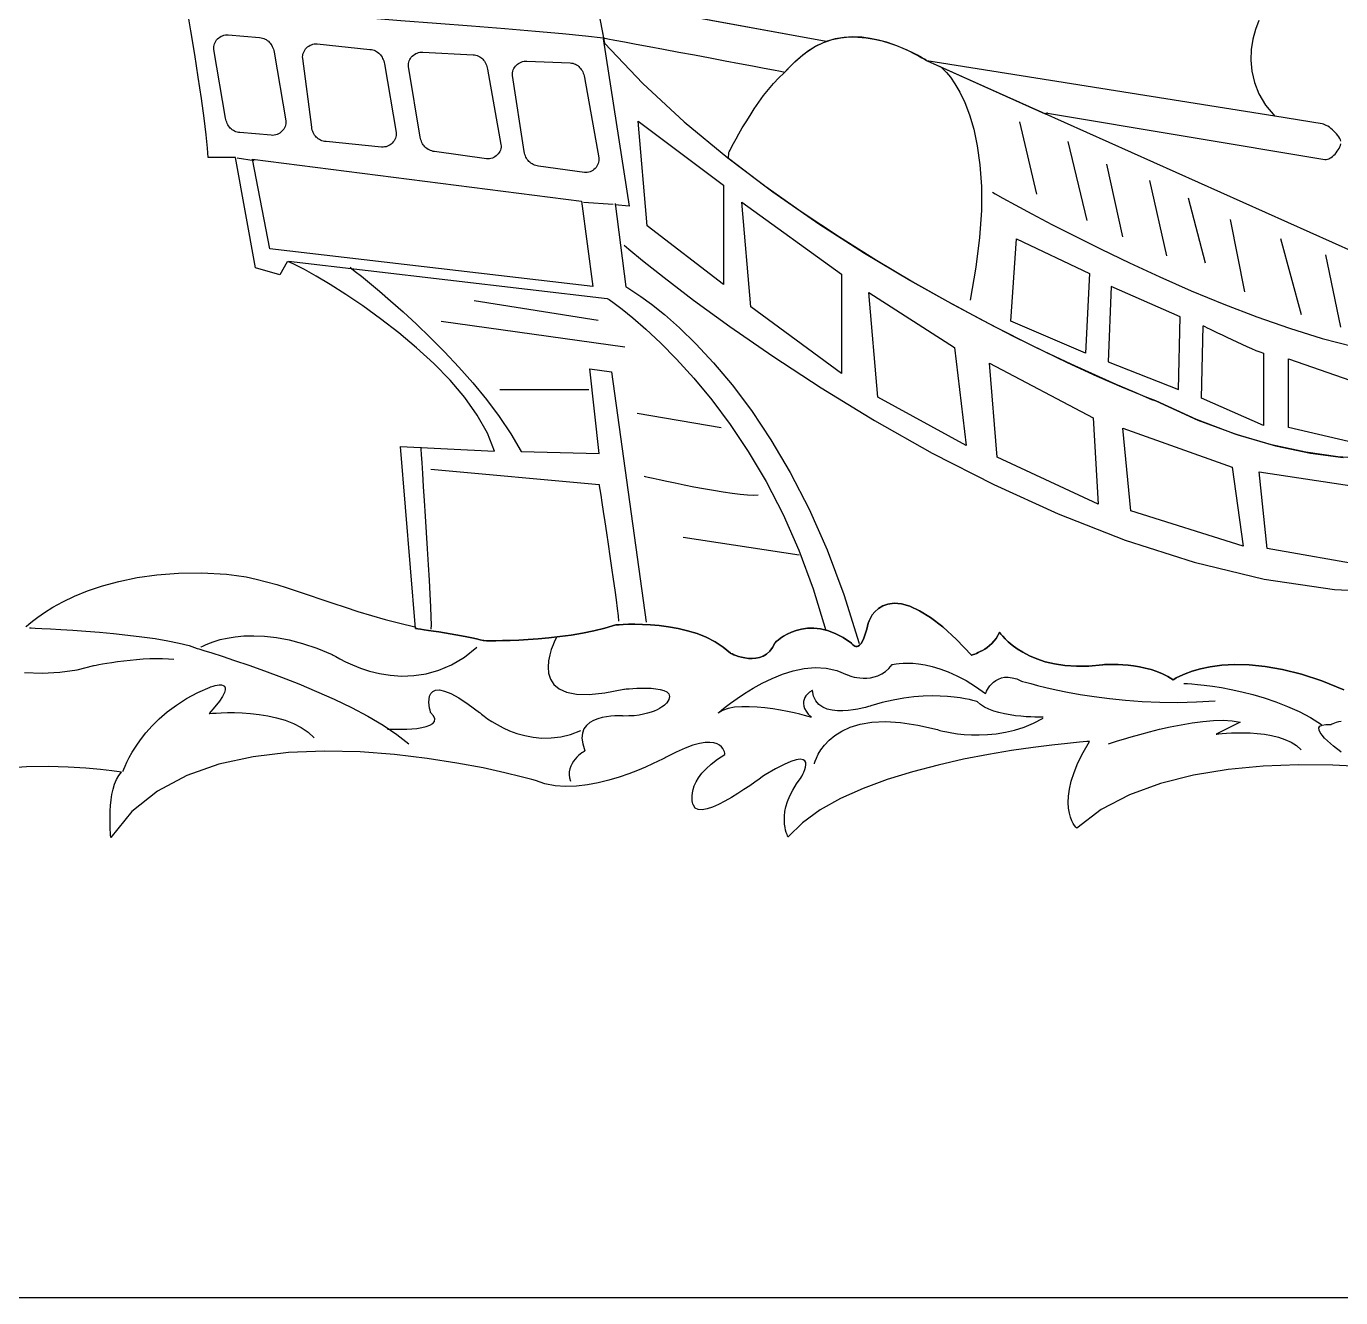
# Model space of a CAD drawing. Extents: x -45 to 45, y -91 to 91.
# Drawn here: x -24.53 to 14.94, y -90.52 to -52.34 of the extents above; entities that cross this region are included whole.
import ezdxf

# ---------------------------------------------------------------- set-up
doc = ezdxf.new("R2010")
doc.units = 0
doc.layers.get('0').update_dxf_attribs({"linetype": 'CONTINUOUS'})

msp = doc.modelspace()

# ---------------------------------------------------------------- linework, layer by layer
for points in [[(-44.8424, 90.5185), (44.8423, 90.5185), (44.8423, -90.5185), (-44.8424, -90.5185), (-44.8424, 90.5185)], [(-19.733, -51.6858), (-19.733, -51.6858), (-19.6182, -51.6938), (-19.2917, -51.7169), (-18.7796, -51.7534), (-18.1085, -51.8017), (-17.3042, -51.8599), (-16.3933, -51.9265), (-15.402, -51.9997), (-14.3569, -52.0779), (-13.2837, -52.1592), (-12.2091, -52.2423), (-11.1593, -52.3252), (-10.1607, -52.4065), (-9.2393, -52.4841), (-8.4218, -52.5567), (-7.7342, -52.6224), (-7.2029, -52.6798)], [(12.4854, -52.1631), (12.3877, -52.4326), (12.3095, -52.7225), (12.2591, -53.03), (12.2437, -53.351), (12.2715, -53.6823), (12.3499, -54.0201), (12.4869, -54.361), (12.69, -54.7013), (12.9671, -55.0376), (2.5135, -53.3704), (2.5135, -53.3704), (2.4949, -53.3582), (2.4412, -53.3246), (2.3549, -53.2733), (2.2389, -53.2084), (2.0956, -53.1336), (1.9279, -53.0531), (1.7384, -52.9706), (1.53, -52.8902), (1.3049, -52.8156), (1.0663, -52.7509), (0.8165, -52.7), (0.5584, -52.667), (0.2945, -52.6555), (0.0279, -52.6697), (-0.2391, -52.7133), (-0.504, -52.7906), (-7.4371, -51.5221)], [(-7.4135, -51.5264), (-7.1684, -52.8455), (-7.1684, -52.8455), (-6.0161, -54.0556), (-4.7734, -55.2053), (-3.463, -56.292), (-2.1078, -57.3134), (-0.7302, -58.2669), (0.6467, -59.1503), (2.0004, -59.961), (3.3083, -60.6968), (4.5473, -61.3549), (5.6949, -61.9332), (6.7283, -62.429), (7.625, -62.8404), (8.3619, -63.1644), (8.9164, -63.3989), (9.2658, -63.5414), (9.3874, -63.5895), (9.3874, -63.5895), (10.6549, -64.164), (11.8537, -64.608), (12.9819, -64.9341), (14.0377, -65.1556), (15.0192, -65.2849)], [(-7.1979, -52.6864), (-7.1979, -52.6864), (-7.0674, -52.7105), (-6.8525, -52.7505), (-6.5649, -52.8041), (-6.217, -52.8691), (-5.8207, -52.943), (-5.3884, -53.0238), (-4.9321, -53.1092), (-4.4641, -53.197), (-3.9962, -53.2847), (-3.541, -53.3703), (-3.1104, -53.4515), (-2.7167, -53.5261), (-2.3717, -53.5917), (-2.0881, -53.6462), (-1.8777, -53.6873), (-1.7528, -53.7129), (-1.7528, -53.7129), (-1.6687, -53.6248), (-1.5872, -53.5416), (-1.5077, -53.463), (-1.4301, -53.389), (-1.3537, -53.3191), (-1.2784, -53.2535), (-1.2037, -53.1918), (-1.1295, -53.1341), (-1.0549, -53.0798), (-0.98, -53.0293), (-0.9042, -52.9821), (-0.8274, -52.9382), (-0.7489, -52.8972), (-0.6687, -52.8593), (-0.5861, -52.824), (-0.5011, -52.7914), (-0.504, -52.7906), (-7.4135, -51.5264), (-7.1979, -52.6864)], [(15.0378, -72.2589), (14.3782, -71.9929), (13.7638, -71.7922), (13.1947, -71.6501), (12.6706, -71.5594), (12.192, -71.5133), (11.7586, -71.5046), (11.3708, -71.5265), (11.0282, -71.5718), (10.7312, -71.6339), (10.4798, -71.7055), (10.274, -71.7798), (10.1138, -71.8496), (9.9993, -71.9082), (9.9305, -71.9485), (9.9077, -71.9636), (9.9077, -71.9636), (9.7566, -71.8659), (9.5949, -71.7828), (9.4253, -71.7132), (9.2509, -71.6559), (9.0741, -71.6096), (8.898, -71.5734), (8.7252, -71.5459), (8.5589, -71.5265), (8.4013, -71.5134), (8.2558, -71.5058), (8.1249, -71.5025), (8.0116, -71.5024), (7.9184, -71.5042), (7.8485, -71.5071), (7.8044, -71.5095), (7.7892, -71.5107), (7.7892, -71.5107), (7.3816, -71.5503), (7.0069, -71.557), (6.664, -71.5346), (6.3523, -71.4877), (6.0704, -71.4201), (5.8179, -71.3364), (5.5936, -71.2405), (5.3969, -71.1371), (5.2264, -71.0298), (5.0817, -70.9231), (4.9617, -70.8212), (4.8656, -70.7286), (4.7923, -70.6491), (4.7411, -70.5871), (4.711, -70.5469), (4.7013, -70.5326), (4.7013, -70.5326), (4.6502, -70.6297), (4.5927, -70.718), (4.5299, -70.7977), (4.4633, -70.8693), (4.394, -70.9328), (4.3237, -70.989), (4.2535, -71.038), (4.1851, -71.0804), (4.1193, -71.1162), (4.058, -71.1462), (4.0023, -71.1705), (3.9539, -71.1897), (3.9137, -71.2038), (3.8834, -71.2135), (3.8641, -71.219), (3.8575, -71.2209), (3.8575, -71.2209), (3.4024, -70.7474), (2.992, -70.3735), (2.624, -70.0896), (2.2966, -69.8864), (2.0073, -69.754), (1.7543, -69.6832), (1.5353, -69.6643), (1.3485, -69.688), (1.1913, -69.7443), (1.062, -69.8243), (0.9583, -69.9179), (0.8783, -70.016), (0.8196, -70.1088), (0.7804, -70.1869), (0.7584, -70.2407), (0.7516, -70.2609), (0.7516, -70.2609), (0.7103, -70.4435), (0.668, -70.5932), (0.6249, -70.7126), (0.582, -70.805), (0.5393, -70.8729), (0.4976, -70.9195), (0.4574, -70.9477), (0.4194, -70.9605), (0.3836, -70.9606), (0.351, -70.9512), (0.3219, -70.9351), (0.2971, -70.9155), (0.2766, -70.895), (0.2615, -70.8768), (0.2521, -70.8636), (0.2489, -70.8587), (0.2489, -70.8587), (0.0012, -70.6915), (-0.2363, -70.5674), (-0.463, -70.4819), (-0.6781, -70.4307), (-0.8805, -70.409), (-1.0698, -70.4128), (-1.2448, -70.4373), (-1.405, -70.4783), (-1.5492, -70.531), (-1.6769, -70.5912), (-1.7872, -70.6543), (-1.8794, -70.716), (-1.9523, -70.7716), (-2.0056, -70.817), (-2.0381, -70.8475), (-2.0492, -70.8587), (-2.0492, -70.8587), (-2.1202, -70.9963), (-2.2041, -71.1058), (-2.2982, -71.1896), (-2.4005, -71.2506), (-2.5083, -71.2911), (-2.6193, -71.3142), (-2.731, -71.3223), (-2.8413, -71.3183), (-2.9473, -71.3045), (-3.0471, -71.284), (-3.1381, -71.2592), (-3.218, -71.2331), (-3.2841, -71.2079), (-3.3345, -71.1867), (-3.3664, -71.172), (-3.3777, -71.1666), (-3.3777, -71.1666), (-3.5997, -70.9778), (-3.8452, -70.8179), (-4.1088, -70.6843), (-4.3857, -70.575), (-4.6701, -70.4874), (-4.9573, -70.4195), (-5.2417, -70.3688), (-5.5185, -70.3333), (-5.7819, -70.3103), (-6.0273, -70.2979), (-6.2492, -70.2936), (-6.4425, -70.2954), (-6.6018, -70.3006), (-6.7221, -70.3072), (-6.7981, -70.3128), (-6.8247, -70.3153), (-6.8247, -70.3153), (-7.1504, -70.41), (-7.4856, -70.4914), (-7.8258, -70.5603), (-8.167, -70.618), (-8.5048, -70.6651), (-8.8352, -70.703), (-9.154, -70.7323), (-9.4571, -70.7545), (-9.74, -70.77), (-9.9989, -70.7804), (-10.2293, -70.7863), (-10.4274, -70.789), (-10.5885, -70.7892), (-10.7089, -70.7882), (-10.7841, -70.7868), (-10.8103, -70.7862), (-10.8103, -70.7862), (-10.898, -70.7581), (-11.0108, -70.7289), (-11.1441, -70.6988), (-11.2939, -70.6683), (-11.4557, -70.6377), (-11.6257, -70.6077), (-11.7994, -70.5784), (-11.9728, -70.5506), (-12.1413, -70.5243), (-12.3011, -70.5002), (-12.4479, -70.4785), (-12.5775, -70.46), (-12.6856, -70.4447), (-12.768, -70.4334), (-12.8206, -70.4263), (-12.8391, -70.4239), (-13.2879, -64.9538), (-10.4692, -65.0987), (-10.4692, -65.0987), (-10.6822, -64.5541), (-10.9848, -64.0144), (-11.3627, -63.4837), (-11.8019, -62.9666), (-12.288, -62.4672), (-12.8072, -61.9903), (-13.3452, -61.5399), (-13.8879, -61.1207), (-14.4208, -60.7368), (-14.9303, -60.3928), (-15.4019, -60.0929), (-15.8218, -59.8418), (-16.1754, -59.6435), (-16.449, -59.5028), (-16.6281, -59.4238), (-16.699, -59.4111), (-16.9121, -59.8051), (-17.645, -59.5877), (-18.2486, -56.2818), (-19.0678, -56.2818), (-19.0678, -56.2818), (-19.082, -55.9964), (-19.1225, -55.5933), (-19.1854, -55.0912), (-19.267, -54.5092), (-19.3634, -53.8655), (-19.4712, -53.1795), (-19.5865, -52.4695), (-19.7056, -51.7547)], [(-18.463, -52.5943), (-17.5202, -52.6759), (-17.5202, -52.6759), (-17.4767, -52.6814), (-17.4354, -52.6907), (-17.396, -52.7033), (-17.3587, -52.7193), (-17.3234, -52.7382), (-17.2904, -52.7602), (-17.2595, -52.785), (-17.231, -52.8126), (-17.2046, -52.8424), (-17.1807, -52.8748), (-17.1591, -52.9094), (-17.14, -52.9462), (-17.1233, -52.9847), (-17.1093, -53.0251), (-17.0978, -53.0671), (-17.0892, -53.1107), (-16.739, -55.1763), (-16.739, -55.1763), (-16.7346, -55.2201), (-16.7363, -55.2633), (-16.7436, -55.3054), (-16.7563, -55.3464), (-16.7736, -55.3854), (-16.7955, -55.4226), (-16.8214, -55.4573), (-16.851, -55.4896), (-16.8837, -55.5186), (-16.9193, -55.5444), (-16.9573, -55.5665), (-16.9974, -55.5848), (-17.039, -55.5985), (-17.082, -55.6078), (-17.1257, -55.612), (-17.17, -55.6111), (-18.1128, -55.5296), (-18.1128, -55.5296), (-18.156, -55.5239), (-18.1973, -55.5147), (-18.2366, -55.502), (-18.274, -55.4861), (-18.3091, -55.467), (-18.3422, -55.4451), (-18.373, -55.4202), (-18.4018, -55.3928), (-18.428, -55.3627), (-18.452, -55.3303), (-18.4736, -55.2957), (-18.4928, -55.2591), (-18.5093, -55.2204), (-18.5235, -55.1801), (-18.535, -55.138), (-18.5439, -55.0947), (-18.894, -53.0292), (-18.894, -53.0292), (-18.8983, -52.9851), (-18.8966, -52.9419), (-18.8892, -52.8996), (-18.8767, -52.8589), (-18.8591, -52.8196), (-18.8373, -52.7825), (-18.8114, -52.7477), (-18.782, -52.7157), (-18.7492, -52.6864), (-18.7136, -52.6607), (-18.6755, -52.6385), (-18.6355, -52.6205), (-18.5937, -52.6065), (-18.5508, -52.5974), (-18.507, -52.5931), (-18.463, -52.5943)], [(-15.7962, -52.8661), (-14.2068, -53.0292), (-14.2068, -53.0292), (-14.1634, -53.0353), (-14.1221, -53.045), (-14.0827, -53.058), (-14.0455, -53.0742), (-14.0102, -53.0931), (-13.9772, -53.1152), (-13.9463, -53.1399), (-13.9178, -53.1673), (-13.8914, -53.197), (-13.8675, -53.2291), (-13.8459, -53.2634), (-13.8268, -53.3), (-13.8101, -53.3383), (-13.7961, -53.3786), (-13.7846, -53.4204), (-13.7758, -53.464), (-13.4256, -55.5296), (-13.4256, -55.5296), (-13.4212, -55.5734), (-13.4229, -55.6167), (-13.4302, -55.659), (-13.4429, -55.7), (-13.4602, -55.7392), (-13.4821, -55.7765), (-13.508, -55.8114), (-13.5377, -55.8438), (-13.5704, -55.8729), (-13.606, -55.8988), (-13.644, -55.9209), (-13.6841, -55.9392), (-13.7257, -55.9528), (-13.7686, -55.9618), (-13.8123, -55.9657), (-13.8566, -55.9644), (-15.5268, -55.8014), (-15.5268, -55.8014), (-15.57, -55.7952), (-15.6116, -55.7857), (-15.6513, -55.7728), (-15.6892, -55.7569), (-15.7249, -55.7378), (-15.7586, -55.716), (-15.79, -55.6913), (-15.8191, -55.6641), (-15.8457, -55.6341), (-15.8699, -55.602), (-15.8915, -55.5675), (-15.9105, -55.5311), (-15.9266, -55.4924), (-15.9399, -55.4521), (-15.9503, -55.4101), (-15.9578, -55.3665), (-16.2272, -53.301), (-16.2272, -53.301), (-16.2299, -53.2566), (-16.2271, -53.2131), (-16.2189, -53.1705), (-16.2059, -53.1295), (-16.1882, -53.09), (-16.1664, -53.0526), (-16.1406, -53.0176), (-16.1116, -52.9855), (-16.0792, -52.9562), (-16.0441, -52.9304), (-16.0066, -52.9083), (-15.9672, -52.8904), (-15.9259, -52.8767), (-15.8835, -52.868), (-15.8401, -52.8642), (-15.7962, -52.8661)], [(-7.206, -52.711), (-6.4276, -57.7376), (-6.8557, -57.6983)], [(15.7464, -65.3309), (14.8577, -65.2689), (13.8985, -65.1312), (12.8701, -64.9059), (11.7745, -64.5817), (10.6129, -64.1467), (9.3874, -63.5895), (9.3874, -63.5895), (9.3068, -63.5577), (9.0733, -63.4635), (8.699, -63.308), (8.1963, -63.0928), (7.577, -62.8188), (6.8534, -62.4876), (6.0377, -62.1002), (5.1421, -61.6583), (4.1784, -61.1627), (3.1592, -60.6151), (2.0964, -60.0166), (1.0025, -59.3687), (-0.1107, -58.6723), (-1.231, -57.9291), (-2.3462, -57.1401), (-3.4443, -56.3069), (-3.4316, -56.1275), (-3.4316, -56.1275), (-3.422, -56.1086), (-3.3944, -56.0546), (-3.3497, -55.9692), (-3.2895, -55.8565), (-3.2146, -55.7198), (-3.1266, -55.5634), (-3.0263, -55.3909), (-2.9154, -55.2062), (-2.7944, -55.0127), (-2.6652, -54.8148), (-2.5286, -54.6159), (-2.3862, -54.42), (-2.2388, -54.2307), (-2.0878, -54.0521), (-1.9344, -53.8877), (-1.7799, -53.7417), (-1.7799, -53.7417), (-1.6934, -53.6503), (-1.6096, -53.5641), (-1.528, -53.4827), (-1.4485, -53.4061), (-1.3702, -53.3339), (-1.2933, -53.2661), (-1.217, -53.2025), (-1.1413, -53.143), (-1.0653, -53.0871), (-0.989, -53.0351), (-0.9118, -52.9865), (-0.8336, -52.9415), (-0.7536, -52.8995), (-0.6719, -52.8606), (-0.5878, -52.8246), (-0.5011, -52.7914), (-0.325, -52.7347), (-0.325, -52.7347), (-0.0697, -52.6822), (0.1862, -52.6582), (0.4404, -52.659), (0.6905, -52.6815), (0.934, -52.7219), (1.1689, -52.777), (1.3925, -52.8431), (1.6027, -52.917), (1.7968, -52.995), (1.9728, -53.0738), (2.1281, -53.1499), (2.2606, -53.2201), (2.3676, -53.2806), (2.4471, -53.3282), (2.4965, -53.3592), (2.5135, -53.3704), (2.6187, -53.4156), (16.6952, -59.7182)], [(-12.6175, -53.1107), (-11.109, -53.1923), (-11.109, -53.1923), (-11.0655, -53.1965), (-11.0241, -53.2048), (-10.9847, -53.2168), (-10.9476, -53.2324), (-10.9124, -53.2512), (-10.8796, -53.2733), (-10.8488, -53.2982), (-10.8205, -53.3262), (-10.7941, -53.3565), (-10.7703, -53.3894), (-10.7487, -53.4245), (-10.7297, -53.4617), (-10.7129, -53.5006), (-10.6987, -53.5413), (-10.687, -53.5835), (-10.6779, -53.6271), (-10.2739, -55.8829), (-10.2739, -55.8829), (-10.2691, -55.9267), (-10.2706, -55.9703), (-10.2777, -56.0129), (-10.2904, -56.0545), (-10.3077, -56.0942), (-10.3297, -56.1322), (-10.3557, -56.1677), (-10.3856, -56.2006), (-10.4184, -56.2301), (-10.4542, -56.2562), (-10.4923, -56.2784), (-10.5326, -56.2965), (-10.5742, -56.3096), (-10.6172, -56.3179), (-10.6608, -56.3206), (-10.7049, -56.3177), (-12.2673, -56.1003), (-12.2673, -56.1003), (-12.3102, -56.0925), (-12.3515, -56.0818), (-12.3906, -56.0681), (-12.428, -56.0517), (-12.4632, -56.0323), (-12.4963, -56.0104), (-12.5273, -55.9859), (-12.5561, -55.959), (-12.5825, -55.9296), (-12.6065, -55.8979), (-12.6281, -55.864), (-12.6474, -55.8282), (-12.6639, -55.7902), (-12.6781, -55.7504), (-12.6895, -55.7087), (-12.6983, -55.6655), (-13.0485, -53.5456), (-13.0485, -53.5456), (-13.0525, -53.5016), (-13.0507, -53.4585), (-13.0433, -53.4166), (-13.0308, -53.3762), (-13.0132, -53.3374), (-12.9915, -53.3008), (-12.9656, -53.2664), (-12.9363, -53.2348), (-12.9035, -53.2059), (-12.868, -53.1803), (-12.83, -53.1582), (-12.79, -53.14), (-12.7482, -53.1257), (-12.7054, -53.116), (-12.6616, -53.1108), (-12.6175, -53.1107)], [(-9.4927, -53.3825), (-8.1996, -53.4369), (-8.1996, -53.4369), (-8.1561, -53.4407), (-8.1147, -53.4486), (-8.0753, -53.4603), (-8.0381, -53.4758), (-8.0029, -53.4945), (-7.9701, -53.5166), (-7.9393, -53.5417), (-7.911, -53.5697), (-7.8846, -53.6002), (-7.8608, -53.6332), (-7.8392, -53.6684), (-7.8202, -53.7058), (-7.8034, -53.7449), (-7.7893, -53.7858), (-7.7776, -53.8281), (-7.7686, -53.8717), (-7.3376, -56.2906), (-7.3376, -56.2906), (-7.3328, -56.3344), (-7.3343, -56.378), (-7.3415, -56.4206), (-7.3542, -56.4622), (-7.3715, -56.5019), (-7.3935, -56.5399), (-7.4195, -56.5754), (-7.4493, -56.6083), (-7.4821, -56.6378), (-7.5179, -56.6639), (-7.556, -56.6861), (-7.5963, -56.7041), (-7.6379, -56.7172), (-7.6809, -56.7255), (-7.7245, -56.7283), (-7.7686, -56.7254), (-9.1425, -56.5352), (-9.1425, -56.5352), (-9.1854, -56.5274), (-9.2268, -56.5167), (-9.2661, -56.503), (-9.3036, -56.4866), (-9.3389, -56.4673), (-9.3723, -56.4454), (-9.4034, -56.4209), (-9.4324, -56.3941), (-9.4588, -56.3647), (-9.4829, -56.333), (-9.5045, -56.2991), (-9.5238, -56.2633), (-9.5402, -56.2252), (-9.5541, -56.1854), (-9.5651, -56.1437), (-9.5735, -56.1003), (-9.9237, -53.8174), (-9.9237, -53.8174), (-9.9273, -53.7733), (-9.9252, -53.7303), (-9.9175, -53.6884), (-9.9048, -53.6482), (-9.8872, -53.6096), (-9.8655, -53.5731), (-9.8397, -53.5389), (-9.8105, -53.5075), (-9.7778, -53.4787), (-9.7425, -53.4533), (-9.7047, -53.4311), (-9.665, -53.4129), (-9.6234, -53.3985), (-9.5806, -53.3885), (-9.5369, -53.383), (-9.4927, -53.3825)], [(2.5135, -53.3704), (2.5135, -53.3704), (2.5135, -53.3704), (2.5135, -53.3704), (2.5135, -53.3704), (2.5135, -53.3704), (2.5135, -53.3704), (2.5135, -53.3704), (2.5135, -53.3704), (2.5135, -53.3704), (2.5135, -53.3704), (2.5135, -53.3704), (2.5135, -53.3704), (2.5135, -53.3704), (2.5135, -53.3704), (2.5135, -53.3704), (2.5135, -53.3704), (2.5135, -53.3704), (2.6187, -53.4156), (6.0733, -54.9624), (6.0733, -54.9624), (6.0769, -54.9593), (6.0808, -54.9566), (6.0844, -54.954), (6.0883, -54.9517), (6.0919, -54.9495), (6.0958, -54.9476), (6.0997, -54.9459), (6.1036, -54.9445), (6.1074, -54.9432), (6.1113, -54.9422), (6.1152, -54.9414), (6.1191, -54.941), (6.123, -54.9407), (6.1269, -54.9408), (6.1308, -54.941), (6.1347, -54.9417), (14.468, -56.3336), (14.468, -56.3336), (14.5049, -56.3355), (14.5432, -56.3299), (14.5821, -56.3173), (14.6216, -56.2985), (14.6607, -56.2739), (14.6994, -56.2446), (14.737, -56.2109), (14.7732, -56.1738), (14.8073, -56.1336), (14.8391, -56.0912), (14.868, -56.0472), (14.8937, -56.0025), (14.9155, -55.9574), (14.9333, -55.9129), (14.9463, -55.8695)], [(14.9472, -55.7886), (14.9331, -55.747), (14.9126, -55.7038), (14.8867, -55.6596), (14.8557, -55.6147), (14.8207, -55.5701), (14.7819, -55.5263), (14.7403, -55.4839), (14.6963, -55.4432), (14.6508, -55.4053), (14.6043, -55.3705), (14.5578, -55.3396), (14.5115, -55.313), (14.4664, -55.2915), (14.423, -55.2756), (14.3823, -55.266), (12.9657, -55.0362), (12.9657, -55.0362), (12.9657, -55.0362), (12.9657, -55.0362), (12.9657, -55.0362), (12.966, -55.0365), (12.966, -55.0365), (12.966, -55.0365), (12.966, -55.0365), (12.9663, -55.0368), (12.9663, -55.0368), (12.9663, -55.0368), (12.9663, -55.0368), (12.9666, -55.0371), (12.9666, -55.0371), (12.9668, -55.0373), (12.9668, -55.0373), (12.9671, -55.0376), (2.5135, -53.3704), (2.5135, -53.3704), (2.5135, -53.3704), (2.5135, -53.3704), (2.5135, -53.3704), (2.5135, -53.3704), (2.5135, -53.3704), (2.5135, -53.3704), (2.5135, -53.3704), (2.5135, -53.3704), (2.5135, -53.3704), (2.5135, -53.3704), (2.5135, -53.3704), (2.5135, -53.3704), (2.5135, -53.3704), (2.5135, -53.3704), (2.5135, -53.3704), (2.5135, -53.3704)], [(2.9258, -53.5456), (2.9258, -53.5456), (2.9481, -53.5639), (3.0103, -53.6216), (3.1046, -53.7221), (3.2237, -53.8691), (3.3596, -54.0659), (3.5052, -54.3165), (3.6526, -54.6242), (3.7944, -54.9927), (3.9227, -55.4254), (4.0304, -55.9261), (4.1096, -56.4983), (4.153, -57.1457), (4.1526, -57.8717), (4.1012, -58.6799), (3.991, -59.5739), (3.8147, -60.5575)], [(-6.1551, -55.185), (-3.5862, -57.1092), (-3.5862, -60.0938), (-5.8826, -58.3266), (-6.1551, -55.185)], [(5.2963, -55.2034), (5.8081, -57.3777)], [(6.751, -55.8014), (7.3167, -58.1658)], [(-18.1937, -56.2906), (-17.6818, -56.3721)], [(-17.7313, -56.3253), (-7.8582, -57.5867), (-7.5133, -60.1531), (-17.2139, -59.0222), (-17.7313, -56.3253)], [(7.9093, -56.4808), (8.3942, -58.655)], [(9.2023, -56.97), (9.7141, -59.2258)], [(-7.7956, -57.6223), (-6.9066, -57.6766)], [(-3.0412, -57.6197), (-0.0442, -59.7796), (-0.0442, -62.7641), (-2.7688, -60.7613), (-3.0412, -57.6197)], [(4.4882, -57.3233), (4.4882, -57.3233), (4.5685, -57.3689), (4.8005, -57.4987), (5.1703, -57.7019), (5.6641, -57.9679), (6.2679, -58.2856), (6.9683, -58.6446), (7.7512, -59.034), (8.6029, -59.4432), (9.5093, -59.8611), (10.457, -60.2772), (11.4319, -60.6807), (12.4204, -61.061), (13.4085, -61.4071), (14.3826, -61.7085), (15.3287, -61.9542)], [(10.3607, -57.4864), (10.8725, -59.4432)], [(-6.845, -57.6629), (-6.5217, -60.164), (-6.5217, -60.164), (-6.4684, -60.194), (-6.3156, -60.2874), (-6.0736, -60.4488), (-5.7528, -60.683), (-5.3633, -60.9944), (-4.9158, -61.3881), (-4.4203, -61.8686), (-3.8876, -62.4407), (-3.3274, -63.1089), (-2.7506, -63.878), (-2.1673, -64.7527), (-1.5879, -65.7379), (-1.0226, -66.8379), (-0.4819, -68.0578), (0.0237, -69.402), (0.4843, -70.8754)], [(11.6267, -58.1387), (12.0577, -60.3129)], [(5.0329, -61.1971), (5.2053, -58.7177), (7.4041, -59.7616), (7.2748, -62.154), (5.0329, -61.1971)], [(13.1353, -58.7094), (13.7548, -60.9924)], [(-6.5756, -58.9134), (-6.5756, -58.9134), (-6.4354, -59.0318), (-6.028, -59.3664), (-5.3726, -59.886), (-4.4889, -60.5598), (-3.396, -61.3564), (-2.1136, -62.245), (-0.661, -63.1945), (0.9424, -64.1739), (2.6771, -65.1518), (4.5238, -66.0974), (6.4631, -66.9796), (8.4755, -67.7675), (10.5414, -68.4297), (12.6418, -68.9354), (14.757, -69.2535), (16.8676, -69.353)], [(14.4822, -59.1986), (14.9401, -61.3729)], [(-16.6543, -59.3889), (-7.0798, -60.507), (-7.0798, -60.507), (-7.026, -60.5431), (-6.8724, -60.6525), (-6.6301, -60.836), (-6.3105, -61.0951), (-5.9246, -61.4304), (-5.4838, -61.8434), (-4.9991, -62.335), (-4.4821, -62.9064), (-3.9436, -63.5583), (-3.3952, -64.2924), (-2.8478, -65.1094), (-2.3131, -66.0105), (-1.8017, -66.9966), (-1.3254, -68.0692), (-0.8951, -69.229), (-0.5223, -70.4775)], [(-14.8072, -59.5752), (-14.8072, -59.5752), (-14.7663, -59.6061), (-14.6493, -59.6967), (-14.4644, -59.843), (-14.2202, -60.0415), (-13.9246, -60.288), (-13.5862, -60.5791), (-13.2131, -60.9108), (-12.8137, -61.2796), (-12.396, -61.6813), (-11.9689, -62.1124), (-11.5402, -62.5691), (-11.1184, -63.0476), (-10.7117, -63.544), (-10.3285, -64.0548), (-9.9771, -64.576), (-9.6658, -65.104), (-7.3261, -65.1661), (-7.6032, -62.6192), (-6.9567, -62.7123), (-5.9099, -70.229)], [(0.7732, -60.3294), (3.3422, -61.9787), (3.6925, -64.924), (1.0457, -63.471), (0.7732, -60.3294)], [(8.0508, -60.1531), (7.9646, -62.415), (10.0772, -63.2415), (10.1203, -61.0666), (8.0508, -60.1531)], [(-11.082, -60.5692), (-7.3569, -61.1593)], [(-12.0672, -61.1904), (-6.5564, -61.9669)], [(10.8101, -61.3276), (10.8101, -61.3276), (10.8247, -61.3348), (10.8666, -61.3558), (10.9327, -61.3888), (11.0202, -61.4322), (11.1257, -61.484), (11.2465, -61.5431), (11.3794, -61.6074), (11.5214, -61.6755), (11.6694, -61.7454), (11.8204, -61.8159), (11.9714, -61.8851), (12.1196, -61.9514), (12.2614, -62.013), (12.3944, -62.0685), (12.5151, -62.1159), (12.6209, -62.154), (12.6209, -64.3289), (10.767, -63.5025), (10.8101, -61.3276)], [(13.3777, -62.3241), (15.4789, -63.0579), (15.4789, -64.8788), (13.3777, -64.3896), (13.3777, -62.3241)], [(4.3931, -62.45), (7.5069, -64.0993), (7.6626, -66.6911), (4.6266, -65.2774), (4.3931, -62.45)], [(-10.3124, -63.2404), (-7.634, -63.2404)], [(-6.187, -63.9548), (-3.6625, -64.3896)], [(8.4027, -64.4074), (11.689, -65.5782), (12.0171, -67.9526), (8.6362, -66.8868), (8.4027, -64.4074)], [(-12.6829, -64.9798), (-12.6829, -64.9798), (-12.679, -65.036), (-12.6683, -65.1955), (-12.6517, -65.4442), (-12.6304, -65.7683), (-12.6051, -66.1536), (-12.5772, -66.5864), (-12.5476, -67.0526), (-12.5174, -67.5383), (-12.4874, -68.0292), (-12.4588, -68.5118), (-12.4326, -68.9718), (-12.4101, -69.3955), (-12.3919, -69.7687), (-12.3793, -70.0776), (-12.3732, -70.3081), (-12.375, -70.4464)], [(-12.375, -65.632), (-7.3261, -66.0979), (-7.3261, -66.0979), (-7.3201, -66.1363), (-7.3034, -66.2459), (-7.2772, -66.4175), (-7.2432, -66.6423), (-7.2026, -66.911), (-7.157, -67.2148), (-7.1078, -67.5447), (-7.0566, -67.8916), (-7.0044, -68.2464), (-6.9531, -68.6002), (-6.9038, -68.944), (-6.8584, -69.2689), (-6.8178, -69.5656), (-6.7838, -69.8254), (-6.7577, -70.0392), (-6.7411, -70.198)], [(-5.9715, -65.8495), (-5.9715, -65.8495), (-5.9394, -65.8567), (-5.8485, -65.8772), (-5.706, -65.9089), (-5.5197, -65.9499), (-5.2965, -65.9978), (-5.0443, -66.0508), (-4.7703, -66.1068), (-4.4821, -66.1639), (-4.1869, -66.2197), (-3.8923, -66.2725), (-3.6057, -66.32), (-3.3348, -66.3604), (-3.0866, -66.3913), (-2.8689, -66.4111), (-2.6889, -66.4175), (-2.5542, -66.4086)], [(12.4985, -65.7123), (15.6123, -66.1872), (15.8112, -68.5615), (12.732, -68.0178), (12.4985, -65.7123)], [(-4.8016, -67.682), (-1.3228, -68.2101)], [(-24.5433, -70.3752), (-24.521, -70.3535), (-24.4539, -70.2929), (-24.3415, -70.1994), (-24.1833, -70.0792), (-23.9785, -69.9383), (-23.727, -69.7831), (-23.4278, -69.6196), (-23.0809, -69.4541), (-22.6852, -69.2925), (-22.2405, -69.1412), (-21.7462, -69.0062), (-21.2018, -68.8939), (-20.6066, -68.8101), (-19.9605, -68.7613), (-19.2624, -68.7534), (-18.5123, -68.7929), (-18.5123, -68.7929), (-18.219, -68.8259), (-17.9233, -68.8751), (-17.6237, -68.9388), (-17.3194, -69.0157), (-17.0087, -69.1039), (-16.6911, -69.202), (-16.365, -69.3082), (-16.0294, -69.4213), (-15.6829, -69.5393), (-15.3245, -69.6608), (-14.9531, -69.7843), (-14.5675, -69.9082), (-14.1664, -70.0306), (-13.7488, -70.1504), (-13.3135, -70.2657), (-12.8594, -70.3752), (-12.8594, -70.3752), (-12.8582, -70.3752), (-12.8573, -70.3755), (-12.8561, -70.3757), (-12.8552, -70.376), (-12.854, -70.376), (-12.8531, -70.3763), (-12.8519, -70.3766), (-12.851, -70.3769), (-12.8498, -70.3769), (-12.8489, -70.3772), (-12.8477, -70.3775), (-12.8468, -70.3778), (-12.8456, -70.3778), (-12.8447, -70.3781), (-12.8437, -70.3784), (-12.8428, -70.3787), (-12.8391, -70.4239), (-12.8391, -70.4239), (-12.8206, -70.4263), (-12.768, -70.4334), (-12.6856, -70.4447), (-12.5775, -70.46), (-12.4479, -70.4785), (-12.3011, -70.5002), (-12.1413, -70.5243), (-11.9728, -70.5506), (-11.7994, -70.5784), (-11.6257, -70.6077), (-11.4557, -70.6377), (-11.2939, -70.6683), (-11.1441, -70.6988), (-11.0108, -70.7289), (-10.898, -70.7581), (-10.8103, -70.7862), (-10.8103, -70.7862), (-10.7841, -70.7868), (-10.7089, -70.7882), (-10.5885, -70.7892), (-10.4274, -70.789), (-10.2293, -70.7863), (-9.9989, -70.7804), (-9.74, -70.77), (-9.4571, -70.7545), (-9.154, -70.7323), (-8.8352, -70.703), (-8.5048, -70.6651), (-8.167, -70.618), (-7.8258, -70.5603), (-7.4856, -70.4914), (-7.1504, -70.41), (-6.8247, -70.3153), (-6.8247, -70.3153), (-6.7981, -70.3128), (-6.7221, -70.3072), (-6.6018, -70.3006), (-6.4425, -70.2954), (-6.2492, -70.2936), (-6.0273, -70.2979), (-5.7819, -70.3103), (-5.5185, -70.3333), (-5.2417, -70.3688), (-4.9573, -70.4195), (-4.6701, -70.4874), (-4.3857, -70.575), (-4.1088, -70.6843), (-3.8452, -70.8179), (-3.5997, -70.9778), (-3.3777, -71.1666), (-3.3777, -71.1666), (-3.3664, -71.172), (-3.3345, -71.1867), (-3.2841, -71.2079), (-3.218, -71.2331), (-3.1381, -71.2592), (-3.0471, -71.284), (-2.9473, -71.3045), (-2.8413, -71.3183), (-2.731, -71.3223), (-2.6193, -71.3142), (-2.5083, -71.2911), (-2.4005, -71.2506), (-2.2982, -71.1896), (-2.2041, -71.1058), (-2.1202, -70.9963), (-2.0492, -70.8587), (-2.0492, -70.8587), (-2.0381, -70.8475), (-2.0056, -70.817), (-1.9523, -70.7716), (-1.8794, -70.716), (-1.7872, -70.6543), (-1.6769, -70.5912), (-1.5492, -70.531), (-1.405, -70.4783), (-1.2448, -70.4373), (-1.0698, -70.4128), (-0.8805, -70.409), (-0.6781, -70.4307), (-0.463, -70.4819), (-0.2363, -70.5674), (0.0012, -70.6915), (0.2489, -70.8587), (0.2489, -70.8587), (0.2521, -70.8636), (0.2615, -70.8768), (0.2766, -70.895), (0.2971, -70.9155), (0.3219, -70.9351), (0.351, -70.9512), (0.3836, -70.9606), (0.4194, -70.9605), (0.4574, -70.9477), (0.4976, -70.9195), (0.5393, -70.8729), (0.582, -70.805), (0.6249, -70.7126), (0.668, -70.5932), (0.7103, -70.4435), (0.7516, -70.2609), (0.7516, -70.2609), (0.7584, -70.2407), (0.7804, -70.1869), (0.8196, -70.1088), (0.8783, -70.016), (0.9583, -69.9179), (1.062, -69.8243), (1.1913, -69.7443), (1.3485, -69.688), (1.5353, -69.6643), (1.7543, -69.6832), (2.0073, -69.754), (2.2966, -69.8864), (2.624, -70.0896), (2.992, -70.3735), (3.4024, -70.7474), (3.8575, -71.2209), (3.8575, -71.2209), (3.8641, -71.219), (3.8834, -71.2135), (3.9137, -71.2038), (3.9539, -71.1897), (4.0023, -71.1705), (4.058, -71.1462), (4.1193, -71.1162), (4.1851, -71.0804), (4.2535, -71.038), (4.3237, -70.989), (4.394, -70.9328), (4.4633, -70.8693), (4.5299, -70.7977), (4.5927, -70.718), (4.6502, -70.6297), (4.7013, -70.5326), (4.7013, -70.5326), (4.711, -70.5469), (4.7411, -70.5871), (4.7923, -70.6491), (4.8656, -70.7286), (4.9617, -70.8212), (5.0817, -70.9231), (5.2264, -71.0298), (5.3969, -71.1371), (5.5936, -71.2405), (5.8179, -71.3364), (6.0704, -71.4201), (6.3523, -71.4877), (6.664, -71.5346), (7.0069, -71.557), (7.3816, -71.5503), (7.7892, -71.5107), (7.7892, -71.5107), (7.8044, -71.5095), (7.8485, -71.5071), (7.9184, -71.5042), (8.0116, -71.5024), (8.1249, -71.5025), (8.2558, -71.5058), (8.4013, -71.5134), (8.5589, -71.5265), (8.7252, -71.5459), (8.898, -71.5734), (9.0741, -71.6096), (9.2509, -71.6559), (9.4253, -71.7132), (9.5949, -71.7828), (9.7566, -71.8659), (9.9077, -71.9636), (9.9077, -71.9636), (9.9305, -71.9485), (9.9993, -71.9082), (10.1138, -71.8496), (10.274, -71.7798), (10.4798, -71.7055), (10.7312, -71.6339), (11.0282, -71.5718), (11.3708, -71.5265), (11.7586, -71.5046), (12.192, -71.5133), (12.6706, -71.5594), (13.1947, -71.6501), (13.7638, -71.7922), (14.3782, -71.9929), (15.0378, -72.2589)], [(-24.4286, -70.4046), (-24.4286, -70.4046), (-24.3843, -70.4062), (-24.2581, -70.4116), (-24.0597, -70.4209), (-23.7993, -70.4345), (-23.4862, -70.4524), (-23.1308, -70.4752), (-22.7426, -70.5029), (-22.3316, -70.5359), (-21.9073, -70.5743), (-21.4799, -70.6186), (-21.0591, -70.6689), (-20.6549, -70.7256), (-20.2769, -70.7887), (-19.9351, -70.8589), (-19.6393, -70.936), (-19.3994, -71.0207), (-19.3994, -71.0207), (-19.3468, -71.036), (-19.1968, -71.0812), (-18.9602, -71.1543), (-18.6483, -71.2539), (-18.2718, -71.378), (-17.8421, -71.5251), (-17.37, -71.6934), (-16.8668, -71.8814), (-16.3432, -72.087), (-15.8105, -72.3089), (-15.2797, -72.5452), (-14.7619, -72.7943), (-14.2679, -73.0543), (-13.8092, -73.3237), (-13.3965, -73.6007), (-13.0411, -73.8839)], [(-19.2916, -70.9845), (-19.2916, -70.9845), (-19.2747, -70.9745), (-19.2248, -70.9477), (-19.1422, -70.9082), (-19.0277, -70.8604), (-18.8814, -70.8085), (-18.7042, -70.7569), (-18.4964, -70.7098), (-18.2587, -70.6718), (-17.9913, -70.6467), (-17.6952, -70.6392), (-17.3706, -70.6534), (-17.0183, -70.6938), (-16.6384, -70.7644), (-16.2317, -70.8698), (-15.7987, -71.0142), (-15.3401, -71.2019), (-15.3401, -71.2019), (-15.3133, -71.2193), (-15.2358, -71.2668), (-15.1112, -71.3369), (-14.9437, -71.4226), (-14.7369, -71.5162), (-14.495, -71.6107), (-14.2217, -71.6985), (-13.9211, -71.7726), (-13.5966, -71.8252), (-13.2526, -71.8494), (-12.8928, -71.8377), (-12.5212, -71.7828), (-12.1414, -71.6772), (-11.7577, -71.514), (-11.3737, -71.2854), (-10.9935, -70.9845)], [(-8.6127, -70.7014), (-8.6127, -70.7014), (-8.6263, -70.7272), (-8.6617, -70.7998), (-8.71, -70.9109), (-8.7628, -71.0527), (-8.8112, -71.217), (-8.8467, -71.3963), (-8.8606, -71.5822), (-8.8444, -71.767), (-8.789, -71.9424), (-8.6863, -72.1008), (-8.5272, -72.2341), (-8.3034, -72.3345), (-8.0059, -72.3936), (-7.6264, -72.4039), (-7.156, -72.3571), (-6.5863, -72.2456), (-6.5863, -72.2456), (-6.5664, -72.2432), (-6.5112, -72.2374), (-6.4262, -72.2295), (-6.3174, -72.2214), (-6.1906, -72.2142), (-6.0518, -72.2099), (-5.9068, -72.2098), (-5.7617, -72.2156), (-5.6219, -72.2286), (-5.4936, -72.2507), (-5.3825, -72.2832), (-5.2948, -72.328), (-5.236, -72.3863), (-5.2122, -72.4598), (-5.2291, -72.5501), (-5.2929, -72.6588), (-5.2929, -72.6588), (-5.2969, -72.6634), (-5.3095, -72.6764), (-5.3309, -72.6966), (-5.3619, -72.7229), (-5.4023, -72.7537), (-5.453, -72.7882), (-5.5142, -72.8248), (-5.5865, -72.8626), (-5.6699, -72.8999), (-5.7653, -72.9358), (-5.8728, -72.9689), (-5.993, -72.9982), (-6.1261, -73.0221), (-6.2727, -73.0396), (-6.4331, -73.0493), (-6.6079, -73.0503), (-6.6079, -73.0503), (-6.626, -73.049), (-6.6772, -73.0469), (-6.7556, -73.0458), (-6.856, -73.0482), (-6.9725, -73.0557), (-7.1, -73.0708), (-7.2326, -73.0954), (-7.365, -73.1318), (-7.4914, -73.1817), (-7.6066, -73.2477), (-7.7049, -73.3315), (-7.7809, -73.4356), (-7.8288, -73.5616), (-7.8435, -73.712), (-7.8191, -73.8888), (-7.7504, -74.0942), (-7.7504, -74.0942), (-7.7575, -74.0984), (-7.7777, -74.111), (-7.8085, -74.1317), (-7.848, -74.1604), (-7.8936, -74.1964), (-7.9435, -74.2398), (-7.9952, -74.29), (-8.0467, -74.347), (-8.0955, -74.4102), (-8.1397, -74.4796), (-8.1769, -74.5547), (-8.205, -74.6355), (-8.2217, -74.7213), (-8.2248, -74.8122), (-8.2121, -74.9077), (-8.1815, -75.0077)], [(-24.5793, -71.7465), (-24.0491, -71.7617), (-23.5221, -71.7355), (-23.0047, -71.6616), (-22.5037, -71.5336), (-22.5037, -71.5336), (-22.4854, -71.53), (-22.4332, -71.5204), (-22.3505, -71.5056), (-22.241, -71.4869), (-22.1078, -71.4652), (-21.9548, -71.4417), (-21.7854, -71.4175), (-21.6032, -71.3938), (-21.4114, -71.3713), (-21.2138, -71.3514), (-21.0138, -71.3351), (-20.8152, -71.3238), (-20.6211, -71.3181), (-20.4353, -71.3194), (-20.2611, -71.3287), (-20.1024, -71.3472)], [(6.0044, -73.0866), (6.0044, -73.0866), (5.9869, -73.0867), (5.9373, -73.0868), (5.8593, -73.086), (5.757, -73.0836), (5.634, -73.0784), (5.4944, -73.0701), (5.342, -73.0574), (5.1808, -73.0399), (5.0143, -73.0164), (4.8467, -72.9863), (4.6818, -72.9487), (4.5237, -72.903), (4.3758, -72.848), (4.2424, -72.7833), (4.1271, -72.7077), (4.0341, -72.6207), (4.0341, -72.6207), (4.0187, -72.6155), (3.9735, -72.6017), (3.8993, -72.5814), (3.7978, -72.557), (3.6696, -72.5305), (3.5161, -72.5043), (3.3382, -72.4804), (3.1374, -72.4614), (2.9143, -72.4491), (2.6705, -72.4461), (2.4069, -72.4543), (2.1248, -72.4764), (1.825, -72.5141), (1.509, -72.57), (1.1776, -72.6461), (0.8323, -72.7449), (0.8323, -72.7449), (0.8135, -72.7508), (0.7606, -72.7668), (0.678, -72.7896), (0.571, -72.8161), (0.4437, -72.843), (0.3012, -72.8675), (0.1482, -72.8862), (-0.0105, -72.8962), (-0.1702, -72.8939), (-0.3266, -72.8767), (-0.4744, -72.841), (-0.6092, -72.7841), (-0.726, -72.7024), (-0.8204, -72.5932), (-0.8874, -72.453), (-0.9225, -72.279), (-0.9225, -72.279), (-0.9288, -72.2825), (-0.9465, -72.2932), (-0.9727, -72.3108), (-1.0052, -72.3352), (-1.0411, -72.366), (-1.0783, -72.4033), (-1.1139, -72.4468), (-1.1457, -72.4964), (-1.1708, -72.5516), (-1.187, -72.6126), (-1.1915, -72.6789), (-1.1822, -72.7507), (-1.156, -72.8274), (-1.1109, -72.9091), (-1.0441, -72.9955), (-0.9533, -73.0866), (-0.9533, -73.0866), (-0.9776, -73.0796), (-1.047, -73.0607), (-1.1562, -73.0323), (-1.3, -72.9972), (-1.4727, -72.9575), (-1.6691, -72.9161), (-1.8838, -72.8754), (-2.1116, -72.8381), (-2.3467, -72.8064), (-2.5842, -72.7831), (-2.8184, -72.7708), (-3.0443, -72.772), (-3.2561, -72.789), (-3.4488, -72.8248), (-3.6168, -72.8816), (-3.7549, -72.9623), (-3.7549, -72.9623), (-3.7292, -72.9398), (-3.655, -72.8772), (-3.5366, -72.7816), (-3.3782, -72.6604), (-3.1837, -72.5205), (-2.9576, -72.3693), (-2.704, -72.2139), (-2.4272, -72.0615), (-2.1311, -71.9191), (-1.8201, -71.7943), (-1.4983, -71.694), (-1.1702, -71.6256), (-0.8396, -71.5959), (-0.5109, -71.6126), (-0.1882, -71.6825), (0.1242, -71.8131), (0.1242, -71.8131), (0.1335, -71.817), (0.1608, -71.8277), (0.2042, -71.8428), (0.2622, -71.8605), (0.3328, -71.8784), (0.4147, -71.8948), (0.5059, -71.9072), (0.6052, -71.9139), (0.7103, -71.9123), (0.82, -71.9008), (0.9325, -71.877), (1.0462, -71.8392), (1.1593, -71.7847), (1.2702, -71.7119), (1.3771, -71.6185), (1.4788, -71.5025), (1.4788, -71.5025), (1.4922, -71.4989), (1.5321, -71.4901), (1.5973, -71.4788), (1.687, -71.4679), (1.7998, -71.46), (1.9349, -71.4581), (2.0911, -71.4648), (2.2676, -71.483), (2.463, -71.5152), (2.6767, -71.5645), (2.9073, -71.6334), (3.1541, -71.7251), (3.4157, -71.8419), (3.6914, -71.9869), (3.9799, -72.1626), (4.2804, -72.3722), (4.2804, -72.3722), (4.2836, -72.3635), (4.2938, -72.3395), (4.3111, -72.3031), (4.3361, -72.2571), (4.3689, -72.2042), (4.4101, -72.1476), (4.4599, -72.0899), (4.5189, -72.0343), (4.587, -71.9832), (4.665, -71.9398), (4.753, -71.9069), (4.8517, -71.8873), (4.961, -71.8838), (5.0817, -71.8995), (5.2138, -71.937), (5.3579, -71.9995), (5.3579, -71.9995), (5.3897, -72.0091), (5.4828, -72.0362), (5.6334, -72.0777), (5.8383, -72.1309), (6.0933, -72.1925), (6.3951, -72.2598), (6.7399, -72.3297), (7.1241, -72.3993), (7.5439, -72.4655), (7.9958, -72.5256), (8.4762, -72.5764), (8.9814, -72.6152), (9.5076, -72.6387), (10.0513, -72.6444), (10.6087, -72.6289), (11.1765, -72.5896)], [(-21.6266, -74.7175), (-21.6266, -74.7175), (-21.6199, -74.6981), (-21.5993, -74.6426), (-21.563, -74.5547), (-21.5098, -74.4382), (-21.4379, -74.2967), (-21.3461, -74.1344), (-21.2328, -73.9547), (-21.0967, -73.7615), (-20.936, -73.5584), (-20.7494, -73.3494), (-20.5355, -73.1381), (-20.2929, -72.9285), (-20.0197, -72.724), (-19.715, -72.5287), (-19.3769, -72.3462), (-19.0042, -72.1805), (-19.0042, -72.1805), (-18.9927, -72.1762), (-18.9614, -72.1656), (-18.9149, -72.1514), (-18.8581, -72.1368), (-18.7952, -72.1243), (-18.7312, -72.1173), (-18.6706, -72.1183), (-18.618, -72.1306), (-18.5778, -72.1567), (-18.555, -72.1998), (-18.5541, -72.2627), (-18.5798, -72.3486), (-18.6364, -72.4599), (-18.7291, -72.6001), (-18.8621, -72.7717), (-19.0402, -72.9778), (-19.0402, -72.9778), (-19.0145, -72.9751), (-18.9411, -72.9687), (-18.8253, -72.9607), (-18.6725, -72.9533), (-18.4877, -72.9485), (-18.2767, -72.9489), (-18.0443, -72.9563), (-17.7963, -72.9732), (-17.5376, -73.0012), (-17.2737, -73.0431), (-17.01, -73.1007), (-16.7517, -73.1764), (-16.504, -73.2721), (-16.2726, -73.3904), (-16.0624, -73.5331), (-15.879, -73.7027)], [(10.2369, -72.0718), (10.2369, -72.0718), (10.2643, -72.0728), (10.3436, -72.0771), (10.4702, -72.086), (10.6398, -72.1012), (10.8475, -72.1238), (11.0892, -72.1557), (11.3601, -72.1982), (11.6558, -72.2529), (11.9715, -72.3209), (12.303, -72.4043), (12.6456, -72.5041), (12.995, -72.6221), (13.3463, -72.7594), (13.6953, -72.918), (14.0373, -73.0989), (14.368, -73.304)], [(-13.6786, -73.4418), (-13.6786, -73.4418), (-13.6571, -73.4428), (-13.5973, -73.4451), (-13.5054, -73.4476), (-13.3885, -73.4491), (-13.2525, -73.4482), (-13.1043, -73.4439), (-12.9504, -73.4348), (-12.7974, -73.4199), (-12.6515, -73.3977), (-12.5196, -73.3672), (-12.4079, -73.3271), (-12.3234, -73.2765), (-12.2722, -73.2136), (-12.2612, -73.1378), (-12.2966, -73.0474), (-12.3852, -72.9416), (-12.3852, -72.9416), (-12.39, -72.9248), (-12.4017, -72.8791), (-12.416, -72.8109), (-12.4289, -72.7274), (-12.4358, -72.6347), (-12.4328, -72.5399), (-12.4155, -72.4496), (-12.3797, -72.3706), (-12.3211, -72.3091), (-12.2355, -72.2724), (-12.1187, -72.2668), (-11.9667, -72.2992), (-11.7748, -72.3761), (-11.5392, -72.5043), (-11.2553, -72.6905), (-10.9193, -72.9416), (-10.9193, -72.9416), (-10.9031, -72.9558), (-10.8558, -72.9952), (-10.779, -73.055), (-10.6747, -73.1304), (-10.5441, -73.2163), (-10.3894, -73.3084), (-10.212, -73.4013), (-10.0139, -73.4906), (-9.7963, -73.571), (-9.5613, -73.638), (-9.3105, -73.6866), (-9.0457, -73.7122), (-8.7684, -73.7095), (-8.4806, -73.6741), (-8.1837, -73.601), (-7.8798, -73.4853)], [(-0.861, -74.4843), (-0.861, -74.4843), (-0.8556, -74.4628), (-0.8373, -74.4032), (-0.8022, -74.3123), (-0.7469, -74.1974), (-0.6674, -74.0649), (-0.5605, -73.9223), (-0.4222, -73.7762), (-0.2491, -73.6339), (-0.0373, -73.5019), (0.2167, -73.3876), (0.5166, -73.2976), (0.8663, -73.2393), (1.269, -73.2192), (1.7287, -73.2446), (2.2489, -73.3223), (2.8334, -73.4593), (2.8334, -73.4593), (2.8523, -73.4649), (2.9077, -73.4802), (2.9966, -73.5022), (3.1167, -73.5282), (3.2648, -73.5551), (3.4388, -73.5804), (3.6357, -73.6011), (3.8531, -73.6145), (4.0879, -73.6176), (4.338, -73.6077), (4.6003, -73.582), (4.8724, -73.5378), (5.1514, -73.4719), (5.4349, -73.3819), (5.7201, -73.2647), (6.0044, -73.1176)], [(7.9738, -73.8839), (7.9738, -73.8839), (8.0051, -73.8733), (8.0949, -73.8439), (8.2367, -73.7987), (8.4244, -73.7411), (8.6513, -73.674), (8.9114, -73.6009), (9.1979, -73.5247), (9.5049, -73.4489), (9.8255, -73.3762), (10.1538, -73.3103), (10.4833, -73.2541), (10.8076, -73.211), (11.1202, -73.1839), (11.415, -73.1762), (11.6855, -73.1909), (11.9253, -73.2315), (11.2068, -73.594), (11.2068, -73.594), (11.2278, -73.5913), (11.2883, -73.5844), (11.3835, -73.5752), (11.5093, -73.5656), (11.6607, -73.5571), (11.8337, -73.5518), (12.0236, -73.5514), (12.2261, -73.5577), (12.4363, -73.5724), (12.6502, -73.5974), (12.8631, -73.6345), (13.0708, -73.6856), (13.2683, -73.7523), (13.4517, -73.8366), (13.6161, -73.9403), (13.7574, -74.0651)], [(14.9579, -74.1334), (14.8952, -74.0872), (14.817, -74.0277), (14.7286, -73.9574), (14.6357, -73.8794), (14.5435, -73.7965), (14.4578, -73.7117), (14.3836, -73.6275), (14.3269, -73.5472), (14.2928, -73.4734), (14.2871, -73.4092), (14.3149, -73.3571), (14.3819, -73.3204), (14.4935, -73.3017), (14.6554, -73.304), (14.6554, -73.304), (14.6627, -73.2996), (14.684, -73.2882), (14.718, -73.272), (14.7637, -73.2535), (14.8195, -73.2345), (14.8845, -73.2178), (14.9574, -73.2054)], [(15.7056, -74.5793), (14.7119, -74.5292), (13.6755, -74.5176), (12.618, -74.5556), (11.5605, -74.6537), (10.5244, -74.8228), (9.5305, -75.0732), (8.6004, -75.4161), (7.7551, -75.8618), (7.0161, -76.4214), (7.0161, -76.4214), (7.0076, -76.4126), (6.9849, -76.3859), (6.952, -76.3407), (6.9129, -76.2765), (6.8714, -76.1926), (6.8318, -76.0886), (6.7977, -75.9638), (6.7735, -75.8178), (6.7626, -75.6496), (6.7695, -75.4591), (6.798, -75.2454), (6.8522, -75.0083), (6.9358, -74.7467), (7.0531, -74.4606), (7.2078, -74.1489), (7.4041, -73.8115), (7.4041, -73.8115), (7.3241, -73.8173), (7.0963, -73.8366), (6.7383, -73.8713), (6.2682, -73.9236), (5.7035, -73.9953), (5.0622, -74.0889), (4.362, -74.2062), (3.6208, -74.3497), (2.8562, -74.5209), (2.0863, -74.7224), (1.3287, -74.9561), (0.6015, -75.2244), (-0.0778, -75.5289), (-0.6913, -75.872), (-1.2212, -76.2557), (-1.6498, -76.6824), (-1.6498, -76.6824), (-1.6543, -76.6738), (-1.6666, -76.6485), (-1.684, -76.6071), (-1.7043, -76.5504), (-1.7246, -76.4788), (-1.7428, -76.3932), (-1.7564, -76.294), (-1.7629, -76.1821), (-1.7595, -76.0577), (-1.7444, -75.9219), (-1.7146, -75.775), (-1.6679, -75.6179), (-1.6016, -75.4509), (-1.5135, -75.2752), (-1.401, -75.0909), (-1.2618, -74.899), (-1.2618, -74.899), (-1.2539, -74.886), (-1.2337, -74.8505), (-1.2059, -74.7976), (-1.1754, -74.7323), (-1.1468, -74.6595), (-1.1252, -74.5845), (-1.1151, -74.5122), (-1.1216, -74.4476), (-1.149, -74.3955), (-1.2026, -74.3614), (-1.287, -74.35), (-1.4071, -74.3666), (-1.5675, -74.416), (-1.7733, -74.5034), (-2.029, -74.6336), (-2.3396, -74.812), (-2.3396, -74.812), (-2.3618, -74.8288), (-2.425, -74.8761), (-2.5236, -74.9483), (-2.6521, -75.0403), (-2.8047, -75.1463), (-2.976, -75.2615), (-3.1605, -75.38), (-3.3527, -75.497), (-3.5467, -75.6066), (-3.7373, -75.7038), (-3.9188, -75.7832), (-4.0857, -75.8395), (-4.2322, -75.867), (-4.3531, -75.8609), (-4.4425, -75.8154), (-4.4953, -75.7254), (-4.4953, -75.7254), (-4.4987, -75.7168), (-4.5075, -75.692), (-4.5184, -75.6518), (-4.5289, -75.5975), (-4.5356, -75.5298), (-4.536, -75.45), (-4.527, -75.3589), (-4.506, -75.2578), (-4.4695, -75.1473), (-4.4151, -75.0287), (-4.3397, -74.9029), (-4.2405, -74.7711), (-4.1144, -74.6341), (-3.9587, -74.4931), (-3.7704, -74.349), (-3.5468, -74.203), (-3.5468, -74.203), (-3.5476, -74.1934), (-3.5519, -74.1674), (-3.5619, -74.1288), (-3.5803, -74.0819), (-3.6091, -74.0302), (-3.6511, -73.978), (-3.7085, -73.9291), (-3.7838, -73.8876), (-3.8791, -73.857), (-3.9971, -73.8418), (-4.1401, -73.8456), (-4.3106, -73.8726), (-4.5107, -73.9264), (-4.7432, -74.0114), (-5.0103, -74.1312), (-5.3145, -74.29), (-5.3145, -74.29), (-5.3423, -74.3049), (-5.4228, -74.3466), (-5.5507, -74.41), (-5.7213, -74.4904), (-5.929, -74.5826), (-6.1692, -74.6821), (-6.4366, -74.7837), (-6.7264, -74.8826), (-7.0331, -74.9737), (-7.3521, -75.0524), (-7.6781, -75.1135), (-8.0063, -75.1524), (-8.3312, -75.1639), (-8.6482, -75.1433), (-8.952, -75.0855), (-9.2378, -74.986), (-9.2378, -74.986), (-9.3483, -74.9549), (-9.664, -74.872), (-10.1603, -74.752), (-10.8132, -74.6104), (-11.598, -74.4618), (-12.4906, -74.3218), (-13.4666, -74.2051), (-14.5017, -74.1269), (-15.5713, -74.102), (-16.6515, -74.1458), (-17.7177, -74.2733), (-18.7458, -74.4996), (-19.7111, -74.8395), (-20.5897, -75.3085), (-21.3569, -75.9213), (-21.9888, -76.6933), (-21.9888, -76.6933), (-21.9904, -76.6766), (-21.9947, -76.6292), (-22.0004, -76.5544), (-22.0064, -76.4562), (-22.0113, -76.3377), (-22.0142, -76.2028), (-22.0137, -76.055), (-22.0089, -75.898), (-21.9981, -75.735), (-21.9807, -75.5701), (-21.9551, -75.4065), (-21.9204, -75.248), (-21.8751, -75.098), (-21.8184, -74.9603), (-21.7488, -74.8383), (-21.6654, -74.7358), (-21.6654, -74.7358), (-21.7413, -74.7238), (-21.9575, -74.6939), (-22.2962, -74.6547), (-22.7398, -74.6151), (-23.2704, -74.5836), (-23.8706, -74.5694), (-24.5226, -74.5808), (-25.2088, -74.627)]]:
    msp.add_lwpolyline(points)

doc.saveas('drawing.dxf')
